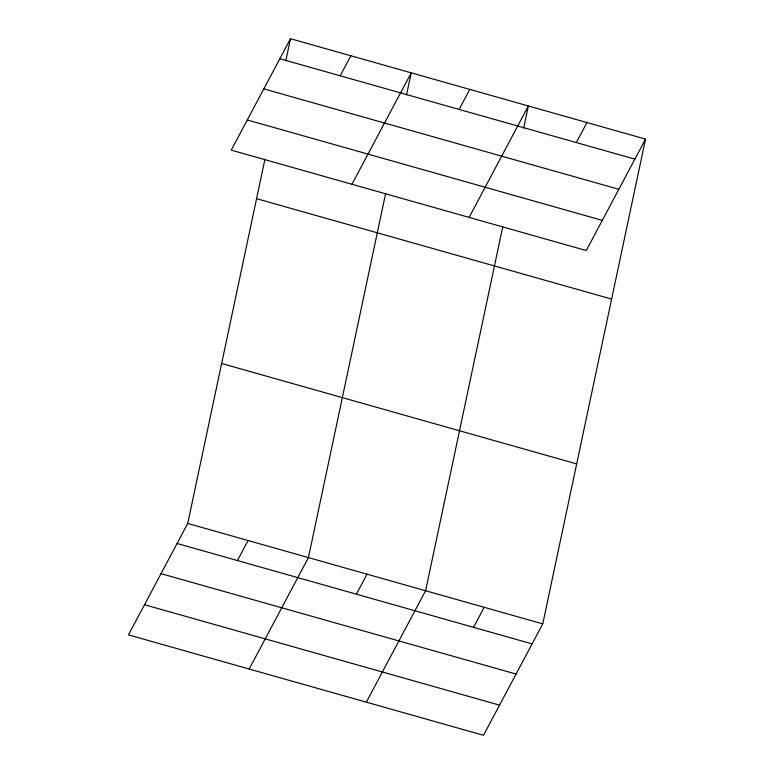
<?xml version="1.0" encoding="UTF-8"?>
<svg xmlns="http://www.w3.org/2000/svg" width="774" height="774" viewBox="0 0 774 774"><rect width="100%" height="100%" fill="white"/><g stroke="black" fill="none" stroke-linecap="round" stroke-linejoin="round"><path stroke-width="1.16" d="M645.526 139.107L586.276 250.544L231.242 150.127L290.492 38.7L645.526 139.107L542.758 623.873L483.508 735.3L128.474 634.893L187.724 523.456L264.931 159.26M285.819 60.72L290.492 38.7M385.646 193.394L308.429 557.599L249.189 669.026M406.534 94.863L411.207 72.843L351.957 184.27M502.81 226.53L425.594 590.736L366.344 702.163M523.698 128L528.361 105.98L469.121 217.407M340.202 75.794L350.845 55.767M459.137 109.434L469.779 89.407M237.434 560.55L248.077 540.533M576.301 142.571L586.944 122.544M356.369 594.19L367.011 574.163M473.533 627.327L484.176 607.3M279.84 58.727L634.883 159.134M263.799 88.884L618.842 189.301M247.274 119.97L602.317 220.377M256.571 198.666L611.615 299.083M221.635 363.49L576.678 463.897M187.724 523.456L542.758 623.873M177.072 543.483L532.115 643.891M161.031 573.65L516.074 674.057M144.506 604.726L499.549 705.133"/></g></svg>
